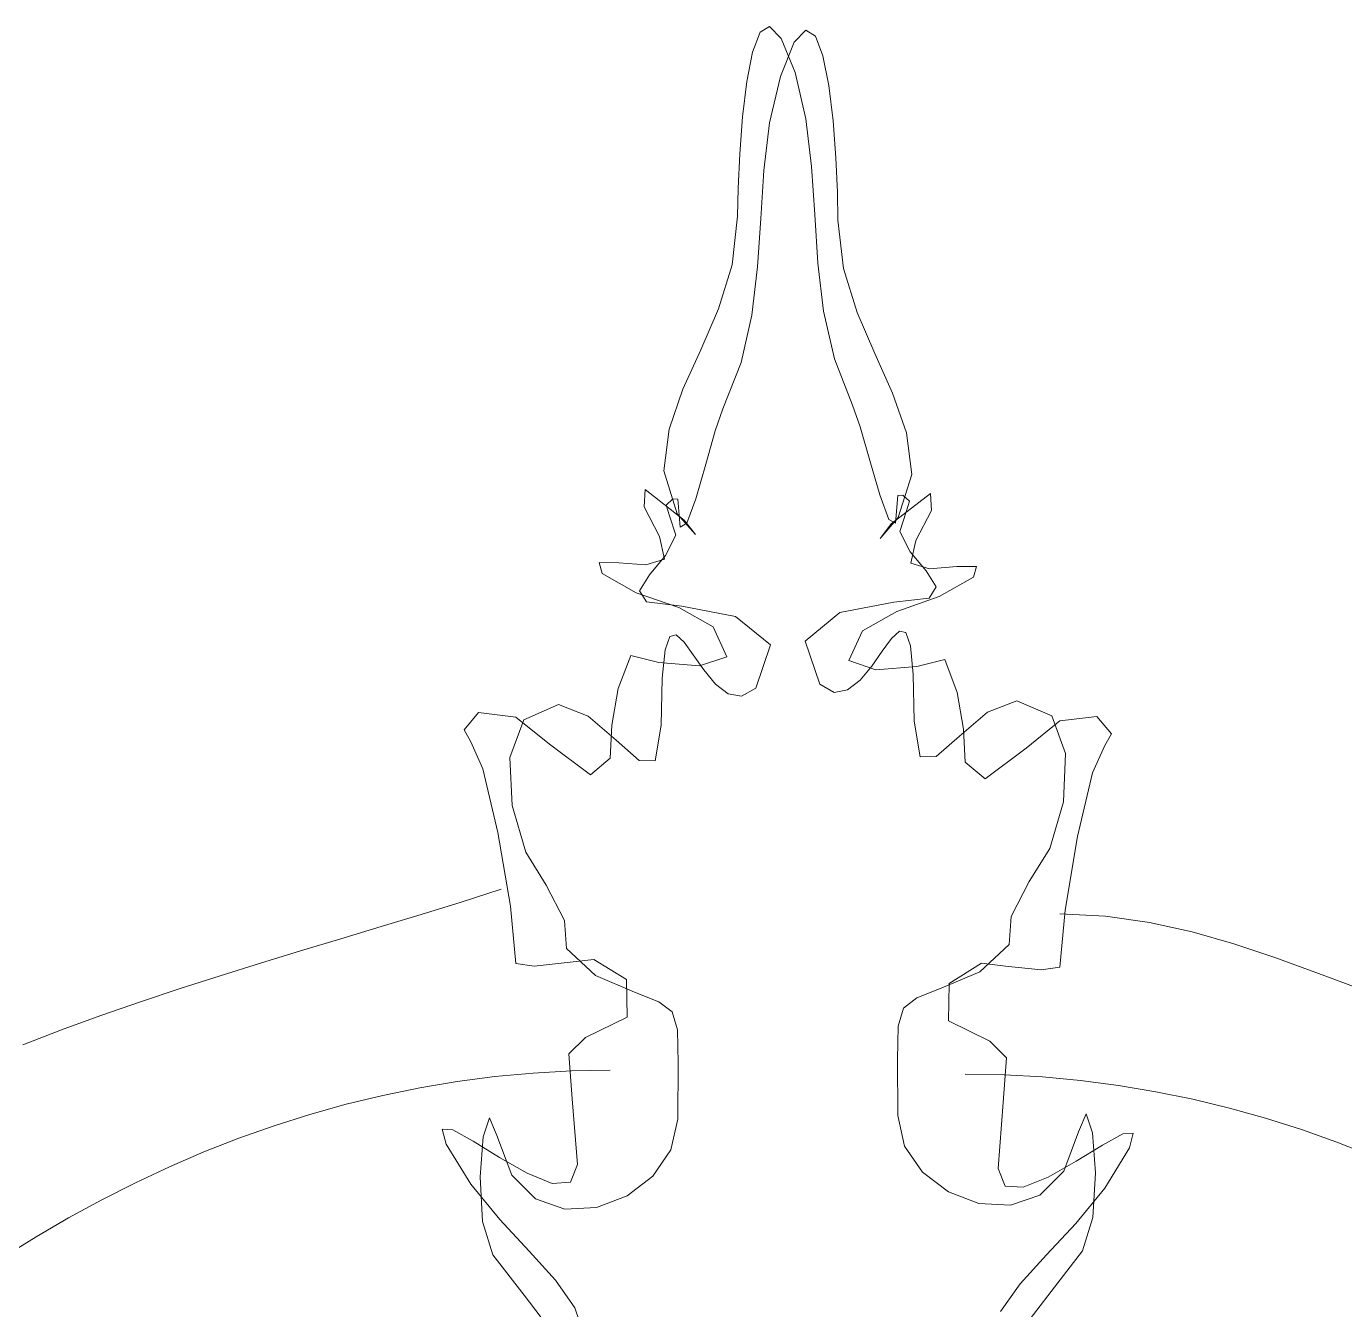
# Model space of a CAD drawing. Header units: centimetres. Extents: x 134057 to 145613, y 5028 to 39996.
# Drawn here: x 135511.4 to 135562.4, y 11476.1 to 11525.8 of the extents above; entities that cross this region are included whole.
import ezdxf

# ---------------------------------------------------------------- set-up
doc = ezdxf.new("R2010")
doc.units = ezdxf.units.CM
doc.layers.add('TEXT', color=3, linetype='Continuous', lineweight=20)

msp = doc.modelspace()

# ---------------------------------------------------------------- linework, layer by layer
at = {"layer": 'TEXT', "color": 2, "linetype": 'Continuous', "lineweight": 9}
for p, q in [((135539.793, 11525.6), (135539.5, 11524.834)), ((135539.793, 11525.6), (135539.5, 11524.834)), ((135540.161, 11525.829), (135539.793, 11525.6)), ((135540.161, 11525.829), (135539.793, 11525.6)), ((135540.611, 11525.362), (135540.161, 11525.829)), ((135540.611, 11525.362), (135540.161, 11525.829)), ((135541.148, 11524.04), (135540.611, 11525.362)), ((135541.148, 11524.04), (135540.611, 11525.362)), ((135541.113, 11525.212), (135541.562, 11525.679)), ((135541.113, 11525.212), (135541.562, 11525.679)), ((135541.562, 11525.679), (135541.931, 11525.451)), ((135541.562, 11525.679), (135541.931, 11525.451)), ((135541.931, 11525.451), (135542.224, 11524.684)), ((135541.931, 11525.451), (135542.224, 11524.684)), ((135539.5, 11524.834), (135539.274, 11523.688)), ((135539.5, 11524.834), (135539.274, 11523.688)), ((135540.576, 11523.89), (135541.113, 11525.212)), ((135540.576, 11523.89), (135541.113, 11525.212)), ((135542.224, 11524.684), (135542.45, 11523.538)), ((135542.224, 11524.684), (135542.45, 11523.538)), ((135540.161, 11522.092), (135540.576, 11523.89)), ((135540.161, 11522.092), (135540.576, 11523.89)), ((135541.563, 11522.242), (135541.148, 11524.04)), ((135541.563, 11522.242), (135541.148, 11524.04)), ((135539.274, 11523.688), (135539.11, 11522.321)), ((135539.274, 11523.688), (135539.11, 11522.321)), ((135542.45, 11523.538), (135542.614, 11522.171)), ((135542.45, 11523.538), (135542.614, 11522.171)), ((135539.11, 11522.321), (135539.001, 11520.891)), ((135539.11, 11522.321), (135539.001, 11520.891)), ((135539.94, 11520.253), (135540.161, 11522.092)), ((135539.94, 11520.253), (135540.161, 11522.092)), ((135541.784, 11520.402), (135541.563, 11522.242)), ((135541.784, 11520.402), (135541.563, 11522.242)), ((135542.614, 11522.171), (135542.723, 11520.741)), ((135542.614, 11522.171), (135542.723, 11520.741)), ((135539.001, 11520.891), (135538.941, 11519.556)), ((135539.001, 11520.891), (135538.941, 11519.556)), ((135539.817, 11518.388), (135539.94, 11520.253)), ((135539.817, 11518.388), (135539.94, 11520.253)), ((135541.907, 11518.538), (135541.784, 11520.402)), ((135541.907, 11518.538), (135541.784, 11520.402)), ((135542.723, 11520.741), (135542.783, 11519.406)), ((135542.723, 11520.741), (135542.783, 11519.406)), ((135538.941, 11519.556), (135538.922, 11518.475)), ((135538.941, 11519.556), (135538.922, 11518.475)), ((135542.783, 11519.406), (135542.802, 11518.326)), ((135542.783, 11519.406), (135542.802, 11518.326)), ((135538.922, 11518.475), (135538.71, 11516.597)), ((135538.922, 11518.475), (135538.71, 11516.597)), ((135539.694, 11516.515), (135539.817, 11518.388)), ((135539.694, 11516.515), (135539.817, 11518.388)), ((135542.03, 11516.665), (135541.907, 11518.538)), ((135542.03, 11516.665), (135541.907, 11518.538)), ((135542.802, 11518.326), (135543.014, 11516.447)), ((135542.802, 11518.326), (135543.014, 11516.447)), ((135542.251, 11514.8), (135542.03, 11516.665)), ((135542.251, 11514.8), (135542.03, 11516.665)), ((135538.71, 11516.597), (135538.18, 11514.895)), ((135538.71, 11516.597), (135538.18, 11514.895)), ((135539.473, 11514.65), (135539.694, 11516.515)), ((135539.473, 11514.65), (135539.694, 11516.515)), ((135543.014, 11516.447), (135543.544, 11514.746)), ((135543.014, 11516.447), (135543.544, 11514.746)), ((135538.18, 11514.895), (135537.491, 11513.308)), ((135538.18, 11514.895), (135537.491, 11513.308)), ((135539.058, 11512.81), (135539.473, 11514.65)), ((135539.058, 11512.81), (135539.473, 11514.65)), ((135542.666, 11512.96), (135542.251, 11514.8)), ((135542.666, 11512.96), (135542.251, 11514.8)), ((135543.544, 11514.746), (135544.233, 11513.159)), ((135543.544, 11514.746), (135544.233, 11513.159)), ((135537.491, 11513.308), (135536.802, 11511.775)), ((135537.491, 11513.308), (135536.802, 11511.775)), ((135544.233, 11513.159), (135544.922, 11511.625)), ((135544.233, 11513.159), (135544.922, 11511.625)), ((135538.35, 11511.013), (135539.058, 11512.81)), ((135538.35, 11511.013), (135539.058, 11512.81)), ((135543.373, 11511.162), (135542.666, 11512.96)), ((135543.373, 11511.162), (135542.666, 11512.96)), ((135536.802, 11511.775), (135536.272, 11510.232)), ((135536.802, 11511.775), (135536.272, 11510.232)), ((135544.922, 11511.625), (135545.452, 11510.082)), ((135544.922, 11511.625), (135545.452, 11510.082)), ((135543.669, 11510.318), (135543.373, 11511.162)), ((135543.669, 11510.318), (135543.373, 11511.162)), ((135538.055, 11510.168), (135538.35, 11511.013)), ((135538.055, 11510.168), (135538.35, 11511.013)), ((135536.272, 11510.232), (135536.06, 11508.618)), ((135536.272, 11510.232), (135536.06, 11508.618)), ((135537.685, 11508.869), (135538.055, 11510.168)), ((135537.685, 11508.869), (135538.055, 11510.168)), ((135544.039, 11509.019), (135543.669, 11510.318)), ((135544.039, 11509.019), (135543.669, 11510.318)), ((135545.452, 11510.082), (135545.664, 11508.469)), ((135545.452, 11510.082), (135545.664, 11508.469)), ((135544.427, 11507.684), (135544.039, 11509.019)), ((135544.427, 11507.684), (135544.039, 11509.019)), ((135536.06, 11508.618), (135536.584, 11506.958)), ((135536.06, 11508.618), (135536.584, 11506.958)), ((135537.297, 11507.535), (135537.685, 11508.869)), ((135537.297, 11507.535), (135537.685, 11508.869)), ((135545.664, 11508.469), (135545.14, 11506.808)), ((135545.664, 11508.469), (135545.14, 11506.808)), ((135535.336, 11507.888), (135535.301, 11507.229)), ((135535.336, 11507.888), (135535.301, 11507.229)), ((135536.855, 11506.711), (135535.336, 11507.888)), ((135536.855, 11506.711), (135535.336, 11507.888)), ((135536.154, 11507.291), (135536.413, 11507.527)), ((135536.154, 11507.291), (135536.413, 11507.527)), ((135536.413, 11507.527), (135536.602, 11507.515)), ((135536.413, 11507.527), (135536.602, 11507.515)), ((135536.602, 11507.515), (135536.698, 11506.438)), ((135536.602, 11507.515), (135536.698, 11506.438)), ((135536.949, 11506.585), (135537.297, 11507.535)), ((135536.949, 11506.585), (135537.297, 11507.535)), ((135544.775, 11506.734), (135544.427, 11507.684)), ((135544.775, 11506.734), (135544.427, 11507.684)), ((135544.869, 11506.561), (135546.388, 11507.739)), ((135544.869, 11506.561), (135546.388, 11507.739)), ((135545.122, 11507.665), (135545.026, 11506.588)), ((135545.122, 11507.665), (135545.026, 11506.588)), ((135545.311, 11507.676), (135545.122, 11507.665)), ((135545.311, 11507.676), (135545.122, 11507.665)), ((135545.57, 11507.441), (135545.311, 11507.676)), ((135545.57, 11507.441), (135545.311, 11507.676)), ((135546.388, 11507.739), (135546.423, 11507.079)), ((135546.388, 11507.739), (135546.423, 11507.079)), ((135535.301, 11507.229), (135535.901, 11506.075)), ((135535.301, 11507.229), (135535.901, 11506.075)), ((135536.284, 11506.879), (135536.154, 11507.291)), ((135536.284, 11506.879), (135536.154, 11507.291)), ((135545.195, 11506.273), (135545.44, 11507.029)), ((135545.195, 11506.273), (135545.44, 11507.029)), ((135545.44, 11507.029), (135545.57, 11507.441)), ((135545.44, 11507.029), (135545.57, 11507.441)), ((135546.423, 11507.079), (135545.823, 11505.925)), ((135546.423, 11507.079), (135545.823, 11505.925)), ((135536.529, 11506.123), (135536.284, 11506.879)), ((135536.529, 11506.123), (135536.284, 11506.879)), ((135536.584, 11506.958), (135537.285, 11506.145)), ((135536.584, 11506.958), (135537.285, 11506.145)), ((135536.698, 11506.438), (135536.949, 11506.585)), ((135536.698, 11506.438), (135536.949, 11506.585)), ((135537.285, 11506.145), (135536.855, 11506.711)), ((135537.285, 11506.145), (135536.855, 11506.711)), ((135545.14, 11506.808), (135544.439, 11505.996)), ((135545.14, 11506.808), (135544.439, 11505.996)), ((135544.439, 11505.996), (135544.869, 11506.561)), ((135544.439, 11505.996), (135544.869, 11506.561)), ((135545.026, 11506.588), (135544.775, 11506.734)), ((135545.026, 11506.588), (135544.775, 11506.734)), ((135535.901, 11506.075), (135536.097, 11505.193)), ((135535.901, 11506.075), (135536.097, 11505.193)), ((135536.125, 11505.336), (135536.529, 11506.123)), ((135536.125, 11505.336), (135536.529, 11506.123)), ((135545.599, 11505.486), (135545.195, 11506.273)), ((135545.599, 11505.486), (135545.195, 11506.273)), ((135546.215, 11504.743), (135545.599, 11505.486)), ((135546.215, 11504.743), (135545.599, 11505.486)), ((135545.823, 11505.925), (135545.627, 11505.044)), ((135545.823, 11505.925), (135545.627, 11505.044)), ((135534.322, 11505.056), (135533.556, 11505.067)), ((135533.556, 11505.067), (135533.675, 11504.644)), ((135534.322, 11505.056), (135533.556, 11505.067)), ((135533.556, 11505.067), (135533.675, 11504.644)), ((135535.369, 11504.976), (135534.322, 11505.056)), ((135535.369, 11504.976), (135534.322, 11505.056)), ((135536.097, 11505.193), (135535.369, 11504.976)), ((135536.097, 11505.193), (135535.369, 11504.976)), ((135535.509, 11504.594), (135536.125, 11505.336)), ((135535.509, 11504.594), (135536.125, 11505.336)), ((135545.627, 11505.044), (135546.354, 11504.826)), ((135545.627, 11505.044), (135546.354, 11504.826)), ((135533.675, 11504.644), (135535, 11503.896)), ((135533.675, 11504.644), (135535, 11503.896)), ((135535.118, 11503.97), (135535.509, 11504.594)), ((135535.118, 11503.97), (135535.509, 11504.594)), ((135546.606, 11504.12), (135546.215, 11504.743)), ((135546.606, 11504.12), (135546.215, 11504.743)), ((135546.354, 11504.826), (135547.402, 11504.906)), ((135546.354, 11504.826), (135547.402, 11504.906)), ((135548.048, 11504.494), (135546.724, 11503.746)), ((135548.048, 11504.494), (135546.724, 11503.746)), ((135547.402, 11504.906), (135548.168, 11504.918)), ((135547.402, 11504.906), (135548.168, 11504.918)), ((135548.168, 11504.918), (135548.048, 11504.494)), ((135548.168, 11504.918), (135548.048, 11504.494)), ((135535.389, 11503.541), (135535.118, 11503.97)), ((135535.389, 11503.541), (135535.118, 11503.97)), ((135546.334, 11503.691), (135546.606, 11504.12)), ((135546.334, 11503.691), (135546.606, 11504.12)), ((135535, 11503.896), (135536.643, 11503.325)), ((135535, 11503.896), (135536.643, 11503.325)), ((135536.761, 11503.381), (135535.389, 11503.541)), ((135536.761, 11503.381), (135535.389, 11503.541)), ((135542.879, 11503.131), (135544.963, 11503.531)), ((135542.879, 11503.131), (135544.963, 11503.531)), ((135544.963, 11503.531), (135546.334, 11503.691)), ((135544.963, 11503.531), (135546.334, 11503.691)), ((135546.724, 11503.746), (135545.081, 11503.175)), ((135546.724, 11503.746), (135545.081, 11503.175)), ((135536.643, 11503.325), (135537.968, 11502.577)), ((135536.643, 11503.325), (135537.968, 11502.577)), ((135538.845, 11502.981), (135536.761, 11503.381)), ((135538.845, 11502.981), (135536.761, 11503.381)), ((135540.188, 11501.874), (135538.845, 11502.981)), ((135540.188, 11501.874), (135538.845, 11502.981)), ((135541.536, 11502.024), (135542.879, 11503.131)), ((135541.536, 11502.024), (135542.879, 11503.131)), ((135545.081, 11503.175), (135543.756, 11502.427)), ((135545.081, 11503.175), (135543.756, 11502.427)), ((135537.968, 11502.577), (135538.5, 11501.419)), ((135537.968, 11502.577), (135538.5, 11501.419)), ((135543.756, 11502.427), (135543.224, 11501.27)), ((135543.756, 11502.427), (135543.224, 11501.27)), ((135545.181, 11502.411), (135544.877, 11502.129)), ((135545.181, 11502.411), (135544.877, 11502.129)), ((135545.426, 11502.355), (135545.181, 11502.411)), ((135545.426, 11502.355), (135545.181, 11502.411)), ((135536.117, 11501.688), (135536.298, 11502.205)), ((135536.117, 11501.688), (135536.298, 11502.205)), ((135536.298, 11502.205), (135536.543, 11502.261)), ((135536.298, 11502.205), (135536.543, 11502.261)), ((135536.543, 11502.261), (135536.847, 11501.98)), ((135536.543, 11502.261), (135536.847, 11501.98)), ((135536.847, 11501.98), (135537.204, 11501.486)), ((135536.847, 11501.98), (135537.204, 11501.486)), ((135539.622, 11500.202), (135540.188, 11501.874)), ((135539.622, 11500.202), (135540.188, 11501.874)), ((135542.102, 11500.351), (135541.536, 11502.024)), ((135542.102, 11500.351), (135541.536, 11502.024)), ((135544.877, 11502.129), (135544.52, 11501.636)), ((135544.877, 11502.129), (135544.52, 11501.636)), ((135545.607, 11501.838), (135545.426, 11502.355)), ((135545.607, 11501.838), (135545.426, 11502.355)), ((135534.788, 11501.464), (135534.3, 11500.186)), ((135534.788, 11501.464), (135534.3, 11500.186)), ((135535.866, 11501.191), (135534.788, 11501.464)), ((135535.866, 11501.191), (135534.788, 11501.464)), ((135536.004, 11500.585), (135536.117, 11501.688)), ((135536.004, 11500.585), (135536.117, 11501.688)), ((135537.204, 11501.486), (135537.61, 11500.905)), ((135537.204, 11501.486), (135537.61, 11500.905)), ((135538.5, 11501.419), (135537.451, 11501.067)), ((135538.5, 11501.419), (135537.451, 11501.067)), ((135544.52, 11501.636), (135544.114, 11501.055)), ((135544.52, 11501.636), (135544.114, 11501.055)), ((135545.72, 11500.735), (135545.607, 11501.838)), ((135545.72, 11500.735), (135545.607, 11501.838)), ((135537.451, 11501.067), (135535.866, 11501.191)), ((135537.451, 11501.067), (135535.866, 11501.191)), ((135537.61, 11500.905), (135538.06, 11500.362)), ((135537.61, 11500.905), (135538.06, 11500.362)), ((135543.224, 11501.27), (135544.273, 11500.917)), ((135543.224, 11501.27), (135544.273, 11500.917)), ((135544.114, 11501.055), (135543.664, 11500.512)), ((135544.114, 11501.055), (135543.664, 11500.512)), ((135544.273, 11500.917), (135545.858, 11501.041)), ((135544.273, 11500.917), (135545.858, 11501.041)), ((135545.858, 11501.041), (135546.936, 11501.314)), ((135545.858, 11501.041), (135546.936, 11501.314)), ((135546.936, 11501.314), (135547.424, 11500.037)), ((135546.936, 11501.314), (135547.424, 11500.037)), ((135535.966, 11498.771), (135536.004, 11500.585)), ((135535.966, 11498.771), (135536.004, 11500.585)), ((135538.06, 11500.362), (135538.549, 11499.98)), ((135538.06, 11500.362), (135538.549, 11499.98)), ((135542.653, 11500.035), (135542.102, 11500.351)), ((135542.653, 11500.035), (135542.102, 11500.351)), ((135543.664, 11500.512), (135543.175, 11500.13)), ((135543.664, 11500.512), (135543.175, 11500.13)), ((135545.758, 11498.92), (135545.72, 11500.735)), ((135545.758, 11498.92), (135545.72, 11500.735)), ((135534.3, 11500.186), (135534.058, 11498.767)), ((135534.3, 11500.186), (135534.058, 11498.767)), ((135538.549, 11499.98), (135539.071, 11499.885)), ((135538.549, 11499.98), (135539.071, 11499.885)), ((135539.071, 11499.885), (135539.622, 11500.202)), ((135539.071, 11499.885), (135539.622, 11500.202)), ((135543.175, 11500.13), (135542.653, 11500.035)), ((135543.175, 11500.13), (135542.653, 11500.035)), ((135547.424, 11500.037), (135547.666, 11498.618)), ((135547.424, 11500.037), (135547.666, 11498.618)), ((135530.644, 11498.976), (135531.991, 11499.566)), ((135530.644, 11498.976), (135531.991, 11499.566)), ((135531.991, 11499.566), (135533.137, 11499.117)), ((135531.991, 11499.566), (135533.137, 11499.117)), ((135549.733, 11499.715), (135548.587, 11499.266)), ((135549.733, 11499.715), (135548.587, 11499.266)), ((135551.08, 11499.125), (135549.733, 11499.715)), ((135551.08, 11499.125), (135549.733, 11499.715)), ((135528.894, 11499.256), (135528.335, 11498.585)), ((135528.894, 11499.256), (135528.335, 11498.585)), ((135530.337, 11499.079), (135528.894, 11499.256)), ((135530.337, 11499.079), (135528.894, 11499.256)), ((135530.106, 11497.515), (135530.644, 11498.976)), ((135530.106, 11497.515), (135530.644, 11498.976)), ((135531.638, 11498.031), (135530.337, 11499.079)), ((135531.638, 11498.031), (135530.337, 11499.079)), ((135533.137, 11499.117), (135534.214, 11498.187)), ((135533.137, 11499.117), (135534.214, 11498.187)), ((135545.988, 11497.538), (135545.758, 11498.92)), ((135545.988, 11497.538), (135545.758, 11498.92)), ((135548.587, 11499.266), (135547.51, 11498.337)), ((135548.587, 11499.266), (135547.51, 11498.337)), ((135550.086, 11497.882), (135551.387, 11498.93)), ((135550.086, 11497.882), (135551.387, 11498.93)), ((135551.618, 11497.665), (135551.08, 11499.125)), ((135551.618, 11497.665), (135551.08, 11499.125)), ((135551.387, 11498.93), (135552.83, 11499.106)), ((135551.387, 11498.93), (135552.83, 11499.106)), ((135552.83, 11499.106), (135553.389, 11498.435)), ((135552.83, 11499.106), (135553.389, 11498.435)), ((135528.335, 11498.585), (135528.588, 11498.126)), ((135528.335, 11498.585), (135528.588, 11498.126)), ((135534.058, 11498.767), (135533.993, 11497.49)), ((135534.058, 11498.767), (135533.993, 11497.49)), ((135535.735, 11497.388), (135535.966, 11498.771)), ((135535.735, 11497.388), (135535.966, 11498.771)), ((135547.51, 11498.337), (135546.608, 11497.552)), ((135547.51, 11498.337), (135546.608, 11497.552)), ((135547.666, 11498.618), (135547.731, 11497.34)), ((135547.666, 11498.618), (135547.731, 11497.34)), ((135553.389, 11498.435), (135553.136, 11497.976)), ((135553.389, 11498.435), (135553.136, 11497.976)), ((135528.588, 11498.126), (135529.062, 11497.075)), ((135528.588, 11498.126), (135529.062, 11497.075)), ((135533.222, 11496.842), (135531.638, 11498.031)), ((135533.222, 11496.842), (135531.638, 11498.031)), ((135534.214, 11498.187), (135535.116, 11497.402)), ((135534.214, 11498.187), (135535.116, 11497.402)), ((135548.502, 11496.692), (135550.086, 11497.882)), ((135548.502, 11496.692), (135550.086, 11497.882)), ((135553.136, 11497.976), (135552.662, 11496.925)), ((135553.136, 11497.976), (135552.662, 11496.925)), ((135530.194, 11495.651), (135530.106, 11497.515)), ((135530.194, 11495.651), (135530.106, 11497.515)), ((135533.993, 11497.49), (135533.222, 11496.842)), ((135533.993, 11497.49), (135533.222, 11496.842)), ((135535.116, 11497.402), (135535.735, 11497.388)), ((135535.116, 11497.402), (135535.735, 11497.388)), ((135546.608, 11497.552), (135545.988, 11497.538)), ((135546.608, 11497.552), (135545.988, 11497.538)), ((135547.731, 11497.34), (135548.502, 11496.692)), ((135547.731, 11497.34), (135548.502, 11496.692)), ((135551.53, 11495.801), (135551.618, 11497.665)), ((135551.53, 11495.801), (135551.618, 11497.665)), ((135529.062, 11497.075), (135529.641, 11494.608)), ((135529.062, 11497.075), (135529.641, 11494.608)), ((135552.662, 11496.925), (135552.083, 11494.458)), ((135552.662, 11496.925), (135552.083, 11494.458)), ((135551, 11493.997), (135551.53, 11495.801)), ((135551, 11493.997), (135551.53, 11495.801)), ((135530.724, 11493.847), (135530.194, 11495.651)), ((135530.724, 11493.847), (135530.194, 11495.651)), ((135529.641, 11494.608), (135530.131, 11491.754)), ((135529.641, 11494.608), (135530.131, 11491.754)), ((135552.083, 11494.458), (135551.593, 11491.604)), ((135552.083, 11494.458), (135551.593, 11491.604)), ((135531.514, 11492.57), (135530.724, 11493.847)), ((135531.514, 11492.57), (135530.724, 11493.847)), ((135550.21, 11492.72), (135551, 11493.997)), ((135550.21, 11492.72), (135551, 11493.997)), ((135549.503, 11491.354), (135550.21, 11492.72)), ((135549.503, 11491.354), (135550.21, 11492.72)), ((135529.765, 11492.411), (135528.226, 11491.92)), ((135532.221, 11491.204), (135531.514, 11492.57)), ((135532.221, 11491.204), (135531.514, 11492.57)), ((135528.226, 11491.92), (135526.678, 11491.44)), ((135530.131, 11491.754), (135530.337, 11489.54)), ((135530.131, 11491.754), (135530.337, 11489.54)), ((135526.678, 11491.44), (135525.124, 11490.966)), ((135532.291, 11490.121), (135532.221, 11491.204)), ((135532.291, 11490.121), (135532.221, 11491.204)), ((135549.432, 11490.271), (135549.503, 11491.354)), ((135549.432, 11490.271), (135549.503, 11491.354)), ((135551.593, 11491.604), (135551.387, 11489.391)), ((135551.593, 11491.604), (135551.387, 11489.391)), ((135553.159, 11491.371), (135551.387, 11491.458)), ((135554.862, 11491.132), (135553.159, 11491.371)), ((135525.124, 11490.966), (135523.566, 11490.496)), ((135556.511, 11490.766), (135554.862, 11491.132)), ((135558.123, 11490.303), (135556.511, 11490.766)), ((135523.566, 11490.496), (135522.006, 11490.025)), ((135548.302, 11489.222), (135549.432, 11490.271)), ((135548.302, 11489.222), (135549.432, 11490.271)), ((135559.714, 11489.768), (135558.123, 11490.303)), ((135522.006, 11490.025), (135520.448, 11489.549)), ((135533.422, 11489.073), (135532.291, 11490.121)), ((135533.422, 11489.073), (135532.291, 11490.121)), ((135532.433, 11489.588), (135533.357, 11489.699)), ((135532.433, 11489.588), (135533.357, 11489.699)), ((135533.357, 11489.699), (135534.617, 11488.916)), ((135533.357, 11489.699), (135534.617, 11488.916)), ((135561.3, 11489.191), (135559.714, 11489.768)), ((135520.448, 11489.549), (135518.893, 11489.066)), ((135530.337, 11489.54), (135531.049, 11489.44)), ((135530.337, 11489.54), (135531.049, 11489.44)), ((135531.049, 11489.44), (135532.433, 11489.588)), ((135531.049, 11489.44), (135532.433, 11489.588)), ((135546.797, 11488.578), (135548.302, 11489.222)), ((135546.797, 11488.578), (135548.302, 11489.222)), ((135548.366, 11489.55), (135547.106, 11488.767)), ((135548.366, 11489.55), (135547.106, 11488.767)), ((135549.291, 11489.438), (135548.366, 11489.55)), ((135549.291, 11489.438), (135548.366, 11489.55)), ((135550.675, 11489.291), (135549.291, 11489.438)), ((135550.675, 11489.291), (135549.291, 11489.438)), ((135551.387, 11489.391), (135550.675, 11489.291)), ((135551.387, 11489.391), (135550.675, 11489.291)), ((135562.898, 11488.598), (135561.3, 11489.191)), ((135518.893, 11489.066), (135517.344, 11488.57)), ((135534.927, 11488.429), (135533.422, 11489.073)), ((135534.927, 11488.429), (135533.422, 11489.073)), ((135534.617, 11488.916), (135534.641, 11487.462)), ((135534.617, 11488.916), (135534.641, 11487.462)), ((135547.106, 11488.767), (135547.083, 11487.312)), ((135547.106, 11488.767), (135547.083, 11487.312)), ((135517.344, 11488.57), (135515.802, 11488.059)), ((135535.871, 11488.054), (135534.927, 11488.429)), ((135535.871, 11488.054), (135534.927, 11488.429)), ((135545.341, 11487.811), (135545.852, 11488.204)), ((135545.341, 11487.811), (135545.852, 11488.204)), ((135545.852, 11488.204), (135546.797, 11488.578)), ((135545.852, 11488.204), (135546.797, 11488.578)), ((135515.802, 11488.059), (135514.271, 11487.529)), ((135536.383, 11487.662), (135535.871, 11488.054)), ((135536.383, 11487.662), (135535.871, 11488.054)), ((135536.59, 11486.965), (135536.383, 11487.662)), ((135536.59, 11486.965), (135536.383, 11487.662)), ((135545.134, 11487.114), (135545.341, 11487.811)), ((135545.134, 11487.114), (135545.341, 11487.811)), ((135514.271, 11487.529), (135512.753, 11486.975)), ((135534.641, 11487.462), (135533.039, 11486.679)), ((135534.641, 11487.462), (135533.039, 11486.679)), ((135545.104, 11485.826), (135545.134, 11487.114)), ((135545.104, 11485.826), (135545.134, 11487.114)), ((135547.083, 11487.312), (135548.684, 11486.529)), ((135547.083, 11487.312), (135548.684, 11486.529)), ((135512.753, 11486.975), (135511.249, 11486.394)), ((135533.039, 11486.679), (135532.392, 11486.037)), ((135533.039, 11486.679), (135532.392, 11486.037)), ((135536.62, 11485.676), (135536.59, 11486.965)), ((135536.62, 11485.676), (135536.59, 11486.965)), ((135548.684, 11486.529), (135549.332, 11485.887)), ((135548.684, 11486.529), (135549.332, 11485.887)), ((135532.392, 11486.037), (135532.521, 11484.3)), ((135532.392, 11486.037), (135532.521, 11484.3)), ((135536.602, 11483.508), (135536.62, 11485.676)), ((135536.602, 11483.508), (135536.62, 11485.676)), ((135545.122, 11483.658), (135545.104, 11485.826)), ((135545.122, 11483.658), (135545.104, 11485.826)), ((135549.332, 11485.887), (135549.203, 11484.15)), ((135549.332, 11485.887), (135549.203, 11484.15)), ((135528.065, 11484.967), (135529.527, 11485.158)), ((135528.065, 11484.967), (135529.527, 11485.158)), ((135529.527, 11485.158), (135531.002, 11485.295)), ((135529.527, 11485.158), (135531.002, 11485.295)), ((135531.002, 11485.295), (135532.491, 11485.379)), ((135531.002, 11485.295), (135532.491, 11485.379)), ((135532.491, 11485.379), (135533.993, 11485.407)), ((135532.491, 11485.379), (135533.993, 11485.407)), ((135549.233, 11485.229), (135547.731, 11485.257)), ((135549.233, 11485.229), (135547.731, 11485.257)), ((135550.722, 11485.146), (135549.233, 11485.229)), ((135550.722, 11485.146), (135549.233, 11485.229)), ((135552.197, 11485.008), (135550.722, 11485.146)), ((135552.197, 11485.008), (135550.722, 11485.146)), ((135525.186, 11484.431), (135526.618, 11484.725)), ((135525.186, 11484.431), (135526.618, 11484.725)), ((135526.618, 11484.725), (135528.065, 11484.967)), ((135526.618, 11484.725), (135528.065, 11484.967)), ((135553.659, 11484.818), (135552.197, 11485.008)), ((135553.659, 11484.818), (135552.197, 11485.008)), ((135555.106, 11484.575), (135553.659, 11484.818)), ((135555.106, 11484.575), (135553.659, 11484.818)), ((135556.538, 11484.282), (135555.106, 11484.575)), ((135556.538, 11484.282), (135555.106, 11484.575)), ((135522.368, 11483.697), (135523.769, 11484.088)), ((135522.368, 11483.697), (135523.769, 11484.088)), ((135523.769, 11484.088), (135525.186, 11484.431)), ((135523.769, 11484.088), (135525.186, 11484.431)), ((135532.521, 11484.3), (135532.721, 11481.75)), ((135532.521, 11484.3), (135532.721, 11481.75)), ((135549.203, 11484.15), (135549.002, 11481.6)), ((135549.203, 11484.15), (135549.002, 11481.6)), ((135557.954, 11483.939), (135556.538, 11484.282)), ((135557.954, 11483.939), (135556.538, 11484.282)), ((135520.983, 11483.258), (135522.368, 11483.697)), ((135520.983, 11483.258), (135522.368, 11483.697)), ((135529.07, 11482.829), (135529.315, 11483.568)), ((135529.07, 11482.829), (135529.315, 11483.568)), ((135529.315, 11483.568), (135529.606, 11482.872)), ((135529.315, 11483.568), (135529.606, 11482.872)), ((135536.34, 11482.32), (135536.602, 11483.508)), ((135536.34, 11482.32), (135536.602, 11483.508)), ((135545.384, 11482.47), (135545.122, 11483.658)), ((135545.384, 11482.47), (135545.122, 11483.658)), ((135552.409, 11483.718), (135552.118, 11483.022)), ((135552.409, 11483.718), (135552.118, 11483.022)), ((135552.654, 11482.979), (135552.409, 11483.718)), ((135552.654, 11482.979), (135552.409, 11483.718)), ((135559.356, 11483.547), (135557.954, 11483.939)), ((135559.356, 11483.547), (135557.954, 11483.939)), ((135560.741, 11483.108), (135559.356, 11483.547)), ((135560.741, 11483.108), (135559.356, 11483.547)), ((135519.614, 11482.773), (135520.983, 11483.258)), ((135519.614, 11482.773), (135520.983, 11483.258)), ((135527.892, 11483.092), (135527.487, 11483.124)), ((135527.487, 11483.124), (135527.634, 11482.545)), ((135527.892, 11483.092), (135527.487, 11483.124)), ((135527.487, 11483.124), (135527.634, 11482.545)), ((135528.685, 11482.657), (135527.892, 11483.092)), ((135528.685, 11482.657), (135527.892, 11483.092)), ((135552.118, 11483.022), (135551.543, 11481.497)), ((135552.118, 11483.022), (135551.543, 11481.497)), ((135562.11, 11482.623), (135560.741, 11483.108)), ((135562.11, 11482.623), (135560.741, 11483.108)), ((135518.262, 11482.242), (135519.614, 11482.773)), ((135518.262, 11482.242), (135519.614, 11482.773)), ((135527.634, 11482.545), (135528.594, 11480.987)), ((135527.634, 11482.545), (135528.594, 11480.987)), ((135529.701, 11482.028), (135528.685, 11482.657)), ((135529.701, 11482.028), (135528.685, 11482.657)), ((135528.954, 11481.281), (135529.07, 11482.829)), ((135528.954, 11481.281), (135529.07, 11482.829)), ((135529.606, 11482.872), (135530.181, 11481.348)), ((135529.606, 11482.872), (135530.181, 11481.348)), ((135552.023, 11481.879), (135553.039, 11482.507)), ((135552.023, 11481.879), (135553.039, 11482.507)), ((135552.77, 11481.431), (135552.654, 11482.979)), ((135552.77, 11481.431), (135552.654, 11482.979)), ((135553.039, 11482.507), (135553.832, 11482.942)), ((135553.039, 11482.507), (135553.832, 11482.942)), ((135553.832, 11482.942), (135554.236, 11482.974)), ((135553.832, 11482.942), (135554.236, 11482.974)), ((135554.236, 11482.974), (135554.09, 11482.395)), ((135554.236, 11482.974), (135554.09, 11482.395)), ((135563.462, 11482.093), (135562.11, 11482.623)), ((135563.462, 11482.093), (135562.11, 11482.623)), ((135516.926, 11481.668), (135518.262, 11482.242)), ((135516.926, 11481.668), (135518.262, 11482.242)), ((135530.776, 11481.415), (135529.701, 11482.028)), ((135530.776, 11481.415), (135529.701, 11482.028)), ((135535.643, 11481.307), (135536.34, 11482.32)), ((135535.643, 11481.307), (135536.34, 11482.32)), ((135546.081, 11481.457), (135545.384, 11482.47)), ((135546.081, 11481.457), (135545.384, 11482.47)), ((135554.09, 11482.395), (135553.129, 11480.838)), ((135554.09, 11482.395), (135553.129, 11480.838)), ((135515.609, 11481.051), (135516.926, 11481.668)), ((135515.609, 11481.051), (135516.926, 11481.668)), ((135532.721, 11481.75), (135532.451, 11481.067)), ((135532.721, 11481.75), (135532.451, 11481.067)), ((135547.084, 11480.69), (135546.081, 11481.457)), ((135547.084, 11480.69), (135546.081, 11481.457)), ((135549.002, 11481.6), (135549.273, 11480.917)), ((135549.002, 11481.6), (135549.273, 11480.917)), ((135551.543, 11481.497), (135550.622, 11480.573)), ((135551.543, 11481.497), (135550.622, 11480.573)), ((135550.947, 11481.265), (135552.023, 11481.879)), ((135550.947, 11481.265), (135552.023, 11481.879)), ((135514.309, 11480.392), (135515.609, 11481.051)), ((135514.309, 11480.392), (135515.609, 11481.051)), ((135528.594, 11480.987), (135529.713, 11479.621)), ((135528.594, 11480.987), (135529.713, 11479.621)), ((135529.052, 11479.55), (135528.954, 11481.281)), ((135529.052, 11479.55), (135528.954, 11481.281)), ((135530.181, 11481.348), (135531.102, 11480.423)), ((135530.181, 11481.348), (135531.102, 11480.423)), ((135531.748, 11481.025), (135530.776, 11481.415)), ((135531.748, 11481.025), (135530.776, 11481.415)), ((135532.451, 11481.067), (135531.748, 11481.025)), ((135532.451, 11481.067), (135531.748, 11481.025)), ((135534.64, 11480.54), (135535.643, 11481.307)), ((135534.64, 11480.54), (135535.643, 11481.307)), ((135549.976, 11480.875), (135550.947, 11481.265)), ((135549.976, 11480.875), (135550.947, 11481.265)), ((135552.672, 11479.7), (135552.77, 11481.431)), ((135552.672, 11479.7), (135552.77, 11481.431)), ((135533.462, 11480.09), (135534.64, 11480.54)), ((135533.462, 11480.09), (135534.64, 11480.54)), ((135548.262, 11480.24), (135547.084, 11480.69)), ((135548.262, 11480.24), (135547.084, 11480.69)), ((135549.273, 11480.917), (135549.976, 11480.875)), ((135549.273, 11480.917), (135549.976, 11480.875)), ((135550.622, 11480.573), (135549.485, 11480.177)), ((135550.622, 11480.573), (135549.485, 11480.177)), ((135553.129, 11480.838), (135552.011, 11479.472)), ((135553.129, 11480.838), (135552.011, 11479.472)), ((135513.027, 11479.692), (135514.309, 11480.392)), ((135513.027, 11479.692), (135514.309, 11480.392)), ((135531.102, 11480.423), (135532.239, 11480.027)), ((135531.102, 11480.423), (135532.239, 11480.027)), ((135532.239, 11480.027), (135533.462, 11480.09)), ((135532.239, 11480.027), (135533.462, 11480.09)), ((135549.485, 11480.177), (135548.262, 11480.24)), ((135549.485, 11480.177), (135548.262, 11480.24)), ((135511.764, 11478.953), (135513.027, 11479.692)), ((135511.764, 11478.953), (135513.027, 11479.692)), ((135529.447, 11478.262), (135529.052, 11479.55)), ((135529.447, 11478.262), (135529.052, 11479.55)), ((135529.713, 11479.621), (135530.851, 11478.401)), ((135529.713, 11479.621), (135530.851, 11478.401)), ((135552.011, 11479.472), (135550.873, 11478.251)), ((135552.011, 11479.472), (135550.873, 11478.251)), ((135552.276, 11478.412), (135552.672, 11479.7)), ((135552.276, 11478.412), (135552.672, 11479.7)), ((135510.52, 11478.175), (135511.764, 11478.953)), ((135510.52, 11478.175), (135511.764, 11478.953)), ((135530.851, 11478.401), (135531.867, 11477.279)), ((135530.851, 11478.401), (135531.867, 11477.279)), ((135551.062, 11476.842), (135552.276, 11478.412)), ((135551.062, 11476.842), (135552.276, 11478.412)), ((135530.662, 11476.692), (135529.447, 11478.262)), ((135530.662, 11476.692), (135529.447, 11478.262)), ((135550.873, 11478.251), (135549.857, 11477.129)), ((135550.873, 11478.251), (135549.857, 11477.129)), ((135531.867, 11477.279), (135532.622, 11476.209)), ((135531.867, 11477.279), (135532.622, 11476.209)), ((135549.857, 11477.129), (135549.101, 11476.059)), ((135549.857, 11477.129), (135549.101, 11476.059)), ((135531.773, 11475.241), (135530.662, 11476.692)), ((135531.773, 11475.241), (135530.662, 11476.692)), ((135549.951, 11475.391), (135551.062, 11476.842)), ((135549.951, 11475.391), (135551.062, 11476.842)), ((135532.622, 11476.209), (135532.977, 11475.145)), ((135532.622, 11476.209), (135532.977, 11475.145))]:
    msp.add_line(p, q, dxfattribs=at)

doc.saveas('drawing.dxf')
